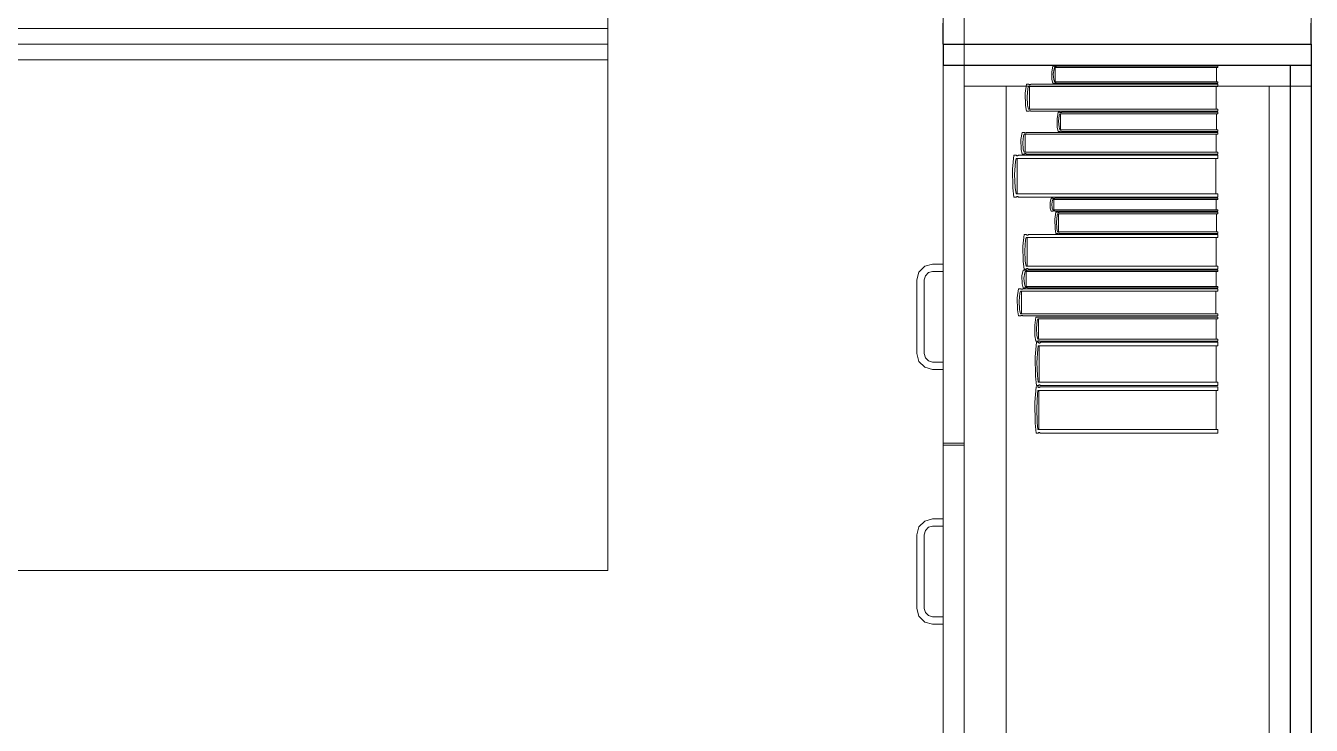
# Model space of a CAD drawing. Header units: inches. Extents: x -38 to 5698, y -33 to 92.
# Drawn here: x 111.298 to 112.52, y 20.314 to 20.978 of the extents above; entities that cross this region are included whole.
import ezdxf

# ---------------------------------------------------------------- set-up
doc = ezdxf.new("R2010")
doc.units = ezdxf.units.IN
doc.header["$MEASUREMENT"] = 0
doc.set_wipeout_variables(frame=1)
doc.linetypes.add('Wipeout_Contour', pattern=[1, 0, -1])
doc.layers.add('02 _ ARQ _ ZON _ Espacio.3D', color=7, linetype='Continuous')
doc.layers.add('Interior - Mobiliario', color=7, linetype='Continuous')

msp = doc.modelspace()

# ---------------------------------------------------------------- linework, layer by layer
at = {"layer": '02 _ ARQ _ ZON _ Espacio.3D', "color": 254, "linetype": 'Continuous', "lineweight": 0, "flags": 128}
msp.add_lwpolyline([(100.8201, 17.4), (112.52, 17.4), (112.52, 29.6999), (100.82, 29.7), (100.82, 27.9653), (102.07, 27.9653), (102.07, 27.7902), (100.82, 27.7902)], close=True, dxfattribs=at)
at = {"layer": 'Interior - Mobiliario', "color": 175, "linetype": 'Continuous', "lineweight": 13}
for p, q in [((110.566, 20.9757), (111.851, 20.9757)), ((111.851, 20.9757), (111.851, 20.9457)), ((111.851, 20.9457), (110.566, 20.9457)), ((112.19, 19.4807), (112.19, 20.9407)), ((112.19, 20.9407), (112.5, 20.9407)), ((112.5, 20.9407), (112.5, 19.4807)), ((112.2734, 20.9272), (112.2732, 20.9344)), ((112.2743, 20.9236), (112.2734, 20.9272)), ((112.2747, 20.9323), (112.2751, 20.9273)), ((112.2751, 20.9273), (112.2758, 20.9249)), ((112.19, 19.5007), (112.19, 20.9207)), ((112.19, 20.9207), (112.23, 20.9207)), ((112.23, 20.9207), (112.48, 20.9207)), ((112.23, 20.9207), (112.23, 19.5007)), ((112.2481, 20.9141), (112.2493, 20.9226)), ((112.2493, 20.9226), (112.2513, 20.9226)), ((112.2506, 20.9186), (112.2499, 20.9108)), ((112.2512, 20.9206), (112.2506, 20.9186)), ((112.4313, 20.9206), (112.2512, 20.9206)), ((112.2513, 20.9226), (112.2515, 20.9225)), ((112.2515, 20.9225), (112.2517, 20.9223)), ((112.2517, 20.9223), (112.252, 20.9222)), ((112.252, 20.9222), (112.2522, 20.9222)), ((112.2521, 20.899), (112.2521, 20.9206)), ((112.2522, 20.9222), (112.2525, 20.9222)), ((112.2525, 20.9222), (112.2528, 20.9223)), ((112.2528, 20.9223), (112.253, 20.9224)), ((112.253, 20.9224), (112.2532, 20.9225)), ((112.2532, 20.9225), (112.2533, 20.9226)), ((112.2533, 20.9226), (112.4313, 20.9226)), ((112.276, 20.9236), (112.2743, 20.9236)), ((112.2758, 20.9249), (112.4313, 20.9249)), ((112.2761, 20.9237), (112.276, 20.9236)), ((112.2763, 20.9238), (112.2761, 20.9237)), ((112.2765, 20.9238), (112.2763, 20.9238)), ((112.2767, 20.9239), (112.2765, 20.9238)), ((112.2769, 20.9239), (112.2767, 20.9239)), ((112.2772, 20.9239), (112.2769, 20.9239)), ((112.2774, 20.9238), (112.2772, 20.9239)), ((112.2776, 20.9237), (112.2774, 20.9238)), ((112.2777, 20.9236), (112.2776, 20.9237)), ((112.4313, 20.9236), (112.2777, 20.9236)), ((112.4295, 20.9206), (112.4295, 20.899)), ((112.4313, 20.9249), (112.4313, 20.9236)), ((112.4313, 20.9226), (112.4313, 20.9206)), ((112.48, 19.5007), (112.48, 20.9207)), ((112.2483, 20.9026), (112.2481, 20.9141)), ((112.2493, 20.897), (112.2483, 20.9026)), ((112.2499, 20.9108), (112.2503, 20.9029)), ((112.2503, 20.9029), (112.2512, 20.899)), ((112.2513, 20.897), (112.2493, 20.897)), ((112.2512, 20.899), (112.4313, 20.899)), ((112.2514, 20.8971), (112.2513, 20.897)), ((112.2517, 20.8972), (112.2514, 20.8971)), ((112.2519, 20.8973), (112.2517, 20.8972)), ((112.2522, 20.8974), (112.2519, 20.8973)), ((112.2524, 20.8974), (112.2522, 20.8974)), ((112.2527, 20.8973), (112.2524, 20.8974)), ((112.253, 20.8973), (112.2527, 20.8973)), ((112.2532, 20.8971), (112.253, 20.8973)), ((112.2533, 20.897), (112.2532, 20.8971)), ((112.4313, 20.897), (112.2533, 20.897)), ((112.2784, 20.8899), (112.2794, 20.896)), ((112.2794, 20.896), (112.281, 20.896)), ((112.2804, 20.8931), (112.2798, 20.8876)), ((112.2809, 20.8945), (112.2804, 20.8931)), ((112.4313, 20.8945), (112.2809, 20.8945)), ((112.281, 20.896), (112.2812, 20.8959)), ((112.2812, 20.8959), (112.2814, 20.8958)), ((112.2814, 20.8958), (112.2816, 20.8957)), ((112.2816, 20.8957), (112.2818, 20.8957)), ((112.2817, 20.8792), (112.2817, 20.8945)), ((112.2818, 20.8957), (112.282, 20.8957)), ((112.282, 20.8957), (112.2822, 20.8957)), ((112.2822, 20.8957), (112.2824, 20.8958)), ((112.2824, 20.8958), (112.2826, 20.8959)), ((112.2826, 20.8959), (112.2827, 20.896)), ((112.2827, 20.896), (112.4313, 20.896)), ((112.4298, 20.8945), (112.4298, 20.8792)), ((112.4313, 20.899), (112.4313, 20.897)), ((112.4313, 20.896), (112.4313, 20.8945)), ((112.2785, 20.8818), (112.2784, 20.8899)), ((112.2794, 20.8778), (112.2785, 20.8818)), ((112.2798, 20.8876), (112.2802, 20.882)), ((112.2802, 20.882), (112.2809, 20.8792)), ((112.2809, 20.8792), (112.4313, 20.8792)), ((112.2811, 20.8778), (112.281, 20.8778)), ((112.2813, 20.878), (112.2811, 20.8778)), ((112.2815, 20.878), (112.2813, 20.878)), ((112.2817, 20.8781), (112.2815, 20.878)), ((112.282, 20.8781), (112.2817, 20.8781)), ((112.2822, 20.878), (112.282, 20.8781)), ((112.2824, 20.878), (112.2822, 20.878)), ((112.2826, 20.8779), (112.2824, 20.878)), ((112.2827, 20.8778), (112.2826, 20.8779)), ((112.4313, 20.8792), (112.4313, 20.8778)), ((112.2438, 20.87), (112.2451, 20.8768)), ((112.2441, 20.8608), (112.2438, 20.87)), ((112.2451, 20.8768), (112.2471, 20.8768)), ((112.2464, 20.8736), (112.2456, 20.8673)), ((112.2456, 20.8673), (112.2461, 20.861)), ((112.247, 20.8751), (112.2464, 20.8736)), ((112.4313, 20.8751), (112.247, 20.8751)), ((112.2471, 20.8768), (112.2473, 20.8767)), ((112.2473, 20.8767), (112.2475, 20.8765)), ((112.2475, 20.8765), (112.2478, 20.8765)), ((112.2478, 20.8765), (112.248, 20.8764)), ((112.2479, 20.858), (112.2479, 20.8751)), ((112.248, 20.8764), (112.2483, 20.8764)), ((112.2483, 20.8764), (112.2486, 20.8765)), ((112.2486, 20.8765), (112.2488, 20.8766)), ((112.2488, 20.8766), (112.2491, 20.8767)), ((112.2491, 20.8767), (112.2492, 20.8768)), ((112.2492, 20.8768), (112.4313, 20.8768)), ((112.281, 20.8778), (112.2794, 20.8778)), ((112.4313, 20.8778), (112.2827, 20.8778)), ((112.4295, 20.8751), (112.4295, 20.858)), ((112.4313, 20.8768), (112.4313, 20.8751)), ((112.236, 20.842), (112.2373, 20.8553)), ((112.2373, 20.8553), (112.2394, 20.8553)), ((112.2394, 20.8553), (112.2396, 20.8551)), ((112.2396, 20.8551), (112.2398, 20.8549)), ((112.2398, 20.8549), (112.2401, 20.8547)), ((112.2401, 20.8547), (112.2404, 20.8547)), ((112.2404, 20.8547), (112.2407, 20.8547)), ((112.2407, 20.8547), (112.241, 20.8548)), ((112.241, 20.8548), (112.2412, 20.8549)), ((112.2412, 20.8549), (112.2415, 20.8552)), ((112.2415, 20.8552), (112.2416, 20.8553)), ((112.2416, 20.8553), (112.4313, 20.8553)), ((112.2451, 20.8563), (112.2441, 20.8608)), ((112.2471, 20.8563), (112.2451, 20.8563)), ((112.2461, 20.861), (112.247, 20.858)), ((112.247, 20.858), (112.4313, 20.858)), ((112.2472, 20.8564), (112.2471, 20.8563)), ((112.2475, 20.8565), (112.2472, 20.8564)), ((112.2477, 20.8566), (112.2475, 20.8565)), ((112.248, 20.8567), (112.2477, 20.8566)), ((112.2483, 20.8567), (112.248, 20.8567)), ((112.2485, 20.8566), (112.2483, 20.8567)), ((112.2488, 20.8565), (112.2485, 20.8566)), ((112.249, 20.8564), (112.2488, 20.8565)), ((112.2492, 20.8563), (112.249, 20.8564)), ((112.4313, 20.8563), (112.2492, 20.8563)), ((112.4313, 20.858), (112.4313, 20.8563)), ((112.4313, 20.8553), (112.4313, 20.8521)), ((112.2363, 20.8241), (112.236, 20.842)), ((112.2387, 20.8491), (112.2379, 20.8368)), ((112.2393, 20.8521), (112.2387, 20.8491)), ((112.4313, 20.8521), (112.2393, 20.8521)), ((112.2402, 20.8185), (112.2402, 20.8521)), ((112.4294, 20.8521), (112.4294, 20.8185)), ((112.2379, 20.8368), (112.2384, 20.8245)), ((112.2373, 20.8153), (112.2363, 20.8241)), ((112.2384, 20.8245), (112.2393, 20.8185)), ((112.2393, 20.8185), (112.4313, 20.8185)), ((112.4313, 20.8185), (112.4313, 20.8153)), ((112.2394, 20.8153), (112.2373, 20.8153)), ((112.2395, 20.8154), (112.2394, 20.8153)), ((112.2398, 20.8157), (112.2395, 20.8154)), ((112.24, 20.8158), (112.2398, 20.8157)), ((112.2403, 20.8159), (112.24, 20.8158)), ((112.2406, 20.8159), (112.2403, 20.8159)), ((112.2409, 20.8159), (112.2406, 20.8159)), ((112.2412, 20.8157), (112.2409, 20.8159)), ((112.2414, 20.8155), (112.2412, 20.8157)), ((112.2416, 20.8153), (112.2414, 20.8155)), ((112.4313, 20.8153), (112.2416, 20.8153)), ((112.2716, 20.8103), (112.2727, 20.8143)), ((112.2718, 20.8049), (112.2716, 20.8103)), ((112.2727, 20.8022), (112.2718, 20.8049)), ((112.2727, 20.8143), (112.2744, 20.8143)), ((112.2738, 20.8124), (112.2732, 20.8087)), ((112.2732, 20.8087), (112.2736, 20.805)), ((112.2736, 20.805), (112.2743, 20.8032)), ((112.2743, 20.8133), (112.2738, 20.8124)), ((112.4313, 20.8133), (112.2743, 20.8133)), ((112.2744, 20.8143), (112.2746, 20.8142)), ((112.2746, 20.8142), (112.2748, 20.8141)), ((112.2748, 20.8141), (112.275, 20.8141)), ((112.275, 20.8141), (112.2752, 20.8141)), ((112.2751, 20.8032), (112.2751, 20.8133)), ((112.2752, 20.8141), (112.2754, 20.8141)), ((112.2754, 20.8141), (112.2757, 20.8141)), ((112.2757, 20.8141), (112.2759, 20.8141)), ((112.2759, 20.8141), (112.2761, 20.8142)), ((112.2761, 20.8142), (112.2762, 20.8143)), ((112.2762, 20.8143), (112.4313, 20.8143)), ((112.4297, 20.8133), (112.4297, 20.8032)), ((112.4313, 20.8143), (112.4313, 20.8133)), ((112.2744, 20.8022), (112.2727, 20.8022)), ((112.2743, 20.8032), (112.4313, 20.8032)), ((112.2745, 20.8023), (112.2744, 20.8022)), ((112.2747, 20.8024), (112.2745, 20.8023)), ((112.2749, 20.8024), (112.2747, 20.8024)), ((112.2752, 20.8024), (112.2749, 20.8024)), ((112.2754, 20.8024), (112.2752, 20.8024)), ((112.2756, 20.8024), (112.2754, 20.8024)), ((112.2758, 20.8024), (112.2756, 20.8024)), ((112.2761, 20.8023), (112.2758, 20.8024)), ((112.2762, 20.8022), (112.2761, 20.8023)), ((112.4313, 20.8022), (112.2762, 20.8022)), ((112.2762, 20.7944), (112.2772, 20.8012)), ((112.2764, 20.7853), (112.2762, 20.7944)), ((112.2772, 20.8012), (112.2789, 20.8012)), ((112.2783, 20.7981), (112.2777, 20.7918)), ((112.2788, 20.7996), (112.2783, 20.7981)), ((112.4313, 20.7996), (112.2788, 20.7996)), ((112.2789, 20.8012), (112.279, 20.8011)), ((112.279, 20.8011), (112.2792, 20.801)), ((112.2792, 20.801), (112.2794, 20.8009)), ((112.2794, 20.8009), (112.2797, 20.8009)), ((112.2795, 20.7825), (112.2795, 20.7996)), ((112.2797, 20.8009), (112.2799, 20.8009)), ((112.2799, 20.8009), (112.2801, 20.8009)), ((112.2801, 20.8009), (112.2803, 20.801)), ((112.2803, 20.801), (112.2805, 20.8012)), ((112.2805, 20.8012), (112.2806, 20.8012)), ((112.2806, 20.8012), (112.4313, 20.8012)), ((112.4298, 20.7996), (112.4298, 20.7825)), ((112.4313, 20.8032), (112.4313, 20.8022)), ((112.4313, 20.8012), (112.4313, 20.7996)), ((112.2772, 20.7809), (112.2764, 20.7853)), ((112.2789, 20.7809), (112.2772, 20.7809)), ((112.2777, 20.7918), (112.278, 20.7855)), ((112.278, 20.7855), (112.2788, 20.7825)), ((112.2788, 20.7825), (112.4313, 20.7825)), ((112.279, 20.7809), (112.2789, 20.7809)), ((112.2792, 20.7811), (112.279, 20.7809)), ((112.2794, 20.7811), (112.2792, 20.7811)), ((112.2796, 20.7812), (112.2794, 20.7811)), ((112.2798, 20.7812), (112.2796, 20.7812)), ((112.2801, 20.7812), (112.2798, 20.7812)), ((112.2803, 20.7811), (112.2801, 20.7812)), ((112.2805, 20.781), (112.2803, 20.7811)), ((112.2806, 20.7809), (112.2805, 20.781)), ((112.4313, 20.7809), (112.2806, 20.7809)), ((112.4313, 20.7825), (112.4313, 20.7809)), ((112.2458, 20.7689), (112.247, 20.7799)), ((112.246, 20.7542), (112.2458, 20.7689)), ((112.247, 20.7799), (112.249, 20.7799)), ((112.2483, 20.7747), (112.2475, 20.7647)), ((112.2488, 20.7772), (112.2483, 20.7747)), ((112.4313, 20.7772), (112.2488, 20.7772)), ((112.249, 20.7799), (112.2491, 20.7797)), ((112.2491, 20.7797), (112.2494, 20.7795)), ((112.2494, 20.7795), (112.2496, 20.7794)), ((112.2496, 20.7794), (112.2499, 20.7793)), ((112.2498, 20.7497), (112.2498, 20.7772)), ((112.2499, 20.7793), (112.2502, 20.7793)), ((112.2502, 20.7793), (112.2504, 20.7794)), ((112.2504, 20.7794), (112.2507, 20.7795)), ((112.2507, 20.7795), (112.2509, 20.7797)), ((112.2509, 20.7797), (112.251, 20.7799)), ((112.251, 20.7799), (112.4313, 20.7799)), ((112.4295, 20.7772), (112.4295, 20.7497)), ((112.4313, 20.7799), (112.4313, 20.7772)), ((112.2475, 20.7647), (112.248, 20.7546)), ((112.145, 20.7367), (112.147, 20.7442)), ((112.147, 20.7442), (112.1525, 20.7497)), ((112.1525, 20.7497), (112.16, 20.7517)), ((112.156, 20.7437), (112.1531, 20.7407)), ((112.16, 20.7447), (112.156, 20.7437)), ((112.16, 20.7517), (112.17, 20.7517)), ((112.17, 20.7447), (112.16, 20.7447)), ((112.17, 20.7517), (112.17, 20.7447)), ((112.2449, 20.7405), (112.2462, 20.7461)), ((112.247, 20.7471), (112.246, 20.7542)), ((112.2462, 20.7461), (112.2482, 20.7461)), ((112.2475, 20.7434), (112.2467, 20.7383)), ((112.249, 20.7471), (112.247, 20.7471)), ((112.248, 20.7447), (112.2475, 20.7434)), ((112.248, 20.7546), (112.2488, 20.7497)), ((112.4313, 20.7447), (112.248, 20.7447)), ((112.2482, 20.7461), (112.2483, 20.746)), ((112.2483, 20.746), (112.2486, 20.7459)), ((112.2486, 20.7459), (112.2488, 20.7458)), ((112.2488, 20.7497), (112.4313, 20.7497)), ((112.2488, 20.7458), (112.2491, 20.7458)), ((112.2491, 20.7472), (112.249, 20.7471)), ((112.249, 20.7306), (112.249, 20.7447)), ((112.2493, 20.7474), (112.2491, 20.7472)), ((112.2491, 20.7458), (112.2494, 20.7458)), ((112.2496, 20.7475), (112.2493, 20.7474)), ((112.2494, 20.7458), (112.2496, 20.7458)), ((112.2498, 20.7476), (112.2496, 20.7475)), ((112.2496, 20.7458), (112.2499, 20.7459)), ((112.2501, 20.7476), (112.2498, 20.7476)), ((112.2499, 20.7459), (112.2501, 20.746)), ((112.2504, 20.7475), (112.2501, 20.7476)), ((112.2501, 20.746), (112.2502, 20.7461)), ((112.2502, 20.7461), (112.4313, 20.7461)), ((112.2506, 20.7474), (112.2504, 20.7475)), ((112.2509, 20.7472), (112.2506, 20.7474)), ((112.251, 20.7471), (112.2509, 20.7472)), ((112.4313, 20.7471), (112.251, 20.7471)), ((112.4295, 20.7447), (112.4295, 20.7306)), ((112.4313, 20.7497), (112.4313, 20.7471)), ((112.4313, 20.7461), (112.4313, 20.7447)), ((112.145, 20.6667), (112.145, 20.7367)), ((112.1531, 20.7407), (112.152, 20.7367)), ((112.152, 20.7367), (112.152, 20.6667)), ((112.2452, 20.733), (112.2449, 20.7405)), ((112.2462, 20.7293), (112.2452, 20.733)), ((112.2467, 20.7383), (112.2472, 20.7331)), ((112.2472, 20.7331), (112.248, 20.7306)), ((112.2404, 20.7197), (112.2416, 20.7283)), ((112.2406, 20.7082), (112.2404, 20.7197)), ((112.2416, 20.7283), (112.2437, 20.7283)), ((112.243, 20.7243), (112.2422, 20.7164)), ((112.2435, 20.7262), (112.243, 20.7243)), ((112.4313, 20.7262), (112.2435, 20.7262)), ((112.2437, 20.7283), (112.2438, 20.7282)), ((112.2438, 20.7282), (112.2441, 20.728)), ((112.2441, 20.728), (112.2444, 20.7279)), ((112.2444, 20.7279), (112.2446, 20.7279)), ((112.2445, 20.7046), (112.2445, 20.7262)), ((112.2446, 20.7279), (112.2449, 20.7279)), ((112.2449, 20.7279), (112.2452, 20.7279)), ((112.2452, 20.7279), (112.2454, 20.728)), ((112.2454, 20.728), (112.2457, 20.7282)), ((112.2457, 20.7282), (112.2458, 20.7283)), ((112.2458, 20.7283), (112.4313, 20.7283)), ((112.2482, 20.7293), (112.2462, 20.7293)), ((112.248, 20.7306), (112.4313, 20.7306)), ((112.2483, 20.7294), (112.2482, 20.7293)), ((112.2485, 20.7295), (112.2483, 20.7294)), ((112.2488, 20.7295), (112.2485, 20.7295)), ((112.249, 20.7296), (112.2488, 20.7295)), ((112.2493, 20.7296), (112.249, 20.7296)), ((112.2496, 20.7295), (112.2493, 20.7296)), ((112.2498, 20.7295), (112.2496, 20.7295)), ((112.2501, 20.7294), (112.2498, 20.7295)), ((112.2502, 20.7293), (112.2501, 20.7294)), ((112.4313, 20.7293), (112.2502, 20.7293)), ((112.4294, 20.7262), (112.4294, 20.7046)), ((112.4313, 20.7306), (112.4313, 20.7293)), ((112.4313, 20.7283), (112.4313, 20.7262)), ((112.2416, 20.7025), (112.2406, 20.7082)), ((112.2422, 20.7164), (112.2427, 20.7085)), ((112.2427, 20.7085), (112.2435, 20.7046)), ((112.2437, 20.7025), (112.2416, 20.7025)), ((112.2435, 20.7046), (112.4313, 20.7046)), ((112.2438, 20.7026), (112.2437, 20.7025)), ((112.244, 20.7028), (112.2438, 20.7026)), ((112.2443, 20.7029), (112.244, 20.7028)), ((112.2446, 20.703), (112.2443, 20.7029)), ((112.2449, 20.703), (112.2446, 20.703)), ((112.2451, 20.7029), (112.2449, 20.703)), ((112.2454, 20.7028), (112.2451, 20.7029)), ((112.2456, 20.7027), (112.2454, 20.7028)), ((112.2458, 20.7025), (112.2456, 20.7027)), ((112.4313, 20.7025), (112.2458, 20.7025)), ((112.257, 20.6938), (112.2581, 20.7015)), ((112.2581, 20.7015), (112.26, 20.7015)), ((112.2593, 20.6979), (112.2586, 20.6909)), ((112.2599, 20.6997), (112.2593, 20.6979)), ((112.4313, 20.6997), (112.2599, 20.6997)), ((112.26, 20.7015), (112.2601, 20.7014)), ((112.2601, 20.7014), (112.2604, 20.7013)), ((112.2604, 20.7013), (112.2606, 20.7012)), ((112.2606, 20.7012), (112.2609, 20.7012)), ((112.2607, 20.6803), (112.2607, 20.6997)), ((112.2609, 20.7012), (112.2611, 20.7012)), ((112.2611, 20.7012), (112.2614, 20.7012)), ((112.2614, 20.7012), (112.2616, 20.7013)), ((112.2616, 20.7013), (112.2618, 20.7015)), ((112.2618, 20.7015), (112.2619, 20.7015)), ((112.2619, 20.7015), (112.4313, 20.7015)), ((112.4296, 20.6997), (112.4296, 20.6803)), ((112.4313, 20.7046), (112.4313, 20.7025)), ((112.4313, 20.7015), (112.4313, 20.6997)), ((112.2572, 20.6835), (112.257, 20.6938)), ((112.2581, 20.6785), (112.2572, 20.6835)), ((112.2586, 20.6909), (112.2591, 20.6838)), ((112.2591, 20.6838), (112.2599, 20.6803)), ((112.2576, 20.6637), (112.2587, 20.6775)), ((112.26, 20.6785), (112.2581, 20.6785)), ((112.2587, 20.6775), (112.2606, 20.6775)), ((112.2599, 20.671), (112.2592, 20.6584)), ((112.2599, 20.6803), (112.4313, 20.6803)), ((112.2604, 20.6742), (112.2599, 20.671)), ((112.2601, 20.6785), (112.26, 20.6785)), ((112.2603, 20.6787), (112.2601, 20.6785)), ((112.2606, 20.6788), (112.2603, 20.6787)), ((112.4313, 20.6742), (112.2604, 20.6742)), ((112.2608, 20.6788), (112.2606, 20.6788)), ((112.2606, 20.6775), (112.2607, 20.6772)), ((112.2607, 20.6772), (112.261, 20.677)), ((112.2611, 20.6788), (112.2608, 20.6788)), ((112.261, 20.677), (112.2612, 20.6768)), ((112.2613, 20.6788), (112.2611, 20.6788)), ((112.2612, 20.6768), (112.2614, 20.6768)), ((112.2616, 20.6787), (112.2613, 20.6788)), ((112.2613, 20.6396), (112.2613, 20.6742)), ((112.2614, 20.6768), (112.2617, 20.6768)), ((112.2618, 20.6786), (112.2616, 20.6787)), ((112.2617, 20.6768), (112.2619, 20.6769)), ((112.2619, 20.6785), (112.2618, 20.6786)), ((112.4313, 20.6785), (112.2619, 20.6785)), ((112.2619, 20.6769), (112.2622, 20.677)), ((112.2622, 20.677), (112.2624, 20.6773)), ((112.2624, 20.6773), (112.2625, 20.6775)), ((112.2625, 20.6775), (112.4313, 20.6775)), ((112.4296, 20.6742), (112.4296, 20.6396)), ((112.4313, 20.6803), (112.4313, 20.6785)), ((112.4313, 20.6775), (112.4313, 20.6742)), ((112.147, 20.6592), (112.145, 20.6667)), ((112.1525, 20.6537), (112.147, 20.6592)), ((112.152, 20.6667), (112.1531, 20.6627)), ((112.1531, 20.6627), (112.156, 20.6598)), ((112.156, 20.6598), (112.16, 20.6587)), ((112.16, 20.6587), (112.17, 20.6587)), ((112.17, 20.6587), (112.17, 20.6517)), ((112.2578, 20.6453), (112.2576, 20.6637)), ((112.2592, 20.6584), (112.2596, 20.6458)), ((112.16, 20.6517), (112.1525, 20.6537)), ((112.17, 20.6517), (112.16, 20.6517)), ((112.2596, 20.6458), (112.2604, 20.6396)), ((112.2572, 20.6206), (112.2584, 20.6353)), ((112.2587, 20.6363), (112.2578, 20.6453)), ((112.2584, 20.6353), (112.2602, 20.6353)), ((112.2606, 20.6363), (112.2587, 20.6363)), ((112.2602, 20.6353), (112.2604, 20.6351)), ((112.2604, 20.6396), (112.4313, 20.6396)), ((112.2604, 20.6351), (112.2606, 20.6348)), ((112.2607, 20.6365), (112.2606, 20.6363)), ((112.2606, 20.6348), (112.2609, 20.6346)), ((112.2609, 20.6367), (112.2607, 20.6365)), ((112.2611, 20.6369), (112.2609, 20.6367)), ((112.2609, 20.6346), (112.2611, 20.6346)), ((112.2614, 20.637), (112.2611, 20.6369)), ((112.2611, 20.6346), (112.2614, 20.6346)), ((112.2616, 20.637), (112.2614, 20.637)), ((112.2614, 20.6346), (112.2616, 20.6347)), ((112.2619, 20.6369), (112.2616, 20.637)), ((112.2616, 20.6347), (112.2618, 20.6349)), ((112.2618, 20.6349), (112.2621, 20.6351)), ((112.2621, 20.6368), (112.2619, 20.6369)), ((112.2624, 20.6365), (112.2621, 20.6368)), ((112.2621, 20.6351), (112.2622, 20.6353)), ((112.2622, 20.6353), (112.4313, 20.6353)), ((112.2625, 20.6363), (112.2624, 20.6365)), ((112.4313, 20.6363), (112.2625, 20.6363)), ((112.4313, 20.6396), (112.4313, 20.6363)), ((112.4313, 20.6353), (112.4313, 20.6318)), ((112.2596, 20.6284), (112.2589, 20.6149)), ((112.2601, 20.6318), (112.2596, 20.6284)), ((112.4313, 20.6318), (112.2601, 20.6318)), ((112.261, 20.5946), (112.261, 20.6318)), ((112.4296, 20.6318), (112.4296, 20.5946)), ((112.2574, 20.6008), (112.2572, 20.6206)), ((112.2589, 20.6149), (112.2593, 20.6013)), ((112.2584, 20.5911), (112.2574, 20.6008)), ((112.2593, 20.6013), (112.2601, 20.5946)), ((112.2602, 20.5911), (112.2584, 20.5911)), ((112.2601, 20.5946), (112.4313, 20.5946)), ((112.2603, 20.5913), (112.2602, 20.5911)), ((112.2606, 20.5916), (112.2603, 20.5913)), ((112.2608, 20.5917), (112.2606, 20.5916)), ((112.261, 20.5918), (112.2608, 20.5917)), ((112.2613, 20.5919), (112.261, 20.5918)), ((112.2616, 20.5918), (112.2613, 20.5919)), ((112.2618, 20.5916), (112.2616, 20.5918)), ((112.262, 20.5913), (112.2618, 20.5916)), ((112.2622, 20.5911), (112.262, 20.5913)), ((112.4313, 20.5911), (112.2622, 20.5911)), ((112.4313, 20.5946), (112.4313, 20.5911)), ((112.17, 20.5817), (112.19, 20.5817)), ((112.17, 20.2207), (112.17, 20.5797)), ((112.17, 20.5797), (112.19, 20.5797)), ((112.19, 20.2207), (112.19, 20.5797)), ((112.147, 20.5022), (112.145, 20.4947)), ((112.1525, 20.5077), (112.147, 20.5022)), ((112.16, 20.5097), (112.1525, 20.5077)), ((112.1531, 20.4987), (112.156, 20.5017)), ((112.156, 20.5017), (112.16, 20.5027)), ((112.17, 20.5097), (112.16, 20.5097)), ((112.16, 20.5027), (112.17, 20.5027)), ((112.17, 20.5027), (112.17, 20.5097)), ((112.145, 20.4947), (112.145, 20.4247)), ((112.152, 20.4947), (112.1531, 20.4987)), ((112.152, 20.4247), (112.152, 20.4947)), ((112.145, 20.4247), (112.147, 20.4172)), ((112.147, 20.4172), (112.1525, 20.4117)), ((112.1531, 20.4207), (112.152, 20.4247)), ((112.156, 20.4178), (112.1531, 20.4207)), ((112.16, 20.4167), (112.156, 20.4178)), ((112.17, 20.4167), (112.16, 20.4167)), ((112.17, 20.4097), (112.17, 20.4167)), ((112.1525, 20.4117), (112.16, 20.4097)), ((112.16, 20.4097), (112.17, 20.4097))]:
    msp.add_line(p, q, dxfattribs=at)
at = {"layer": 'Interior - Mobiliario', "color": 175, "linetype": 'Continuous', "lineweight": 13, "flags": 128}
for points in [[(110.551, 20.9607), (110.551, 22.4607), (111.151, 22.4607), (111.151, 21.4607), (111.851, 21.4607), (111.851, 20.9607)], [(110.551, 20.9607), (110.551, 19.4607), (111.151, 19.4607), (111.151, 20.4607), (111.851, 20.4607), (111.851, 20.9607)]]:
    msp.add_lwpolyline(points, close=True, dxfattribs=at)

# ---------------------------------------------------------------- next in the draw order: wipeouts: each hides what was drawn before it
at = {"color": 254, "linetype": 'Wipeout_Contour', "lineweight": 0, "ltscale": 3297.269045}
msp.add_wipeout([(112.5, 19.4807), (112.52, 19.4807), (112.52, 20.9407), (112.5, 20.9407)], dxfattribs=at).dxf.layer = 'Interior - Mobiliario'

# ---------------------------------------------------------------- next in the draw order: linework, layer by layer
at = {"layer": 'Interior - Mobiliario', "color": 175, "linetype": 'Continuous', "lineweight": 30}
for p, q in [((112.5, 20.9407), (112.52, 20.9407)), ((112.5, 20.9407), (112.5, 19.4807)), ((112.52, 20.9407), (112.52, 19.4807))]:
    msp.add_line(p, q, dxfattribs=at)
at = {"layer": 'Interior - Mobiliario', "color": 175, "linetype": 'Continuous', "lineweight": 13}
for p, q in [((112.5, 19.4807), (112.5, 20.9407)), ((112.5, 20.9407), (112.52, 20.9407)), ((112.52, 20.9407), (112.52, 19.4807)), ((112.48, 20.9207), (112.52, 20.9207)), ((112.52, 20.9207), (112.52, 19.5007))]:
    msp.add_line(p, q, dxfattribs=at)

# ---------------------------------------------------------------- next in the draw order: wipeouts: each hides what was drawn before it
at = {"color": 254, "linetype": 'Wipeout_Contour', "lineweight": 0, "ltscale": 3296.6819}
msp.add_wipeout([(112.17, 20.9407), (112.52, 20.9407), (112.52, 20.9607), (112.17, 20.9607)], dxfattribs=at).dxf.layer = 'Interior - Mobiliario'

# ---------------------------------------------------------------- next in the draw order: linework, layer by layer
at = {"layer": 'Interior - Mobiliario', "color": 175, "linetype": 'Continuous', "lineweight": 30}
for p, q in [((112.17, 20.9607), (112.52, 20.9607)), ((112.17, 20.9607), (112.17, 20.9407)), ((112.52, 20.9607), (112.52, 20.9407)), ((112.17, 20.9407), (112.52, 20.9407))]:
    msp.add_line(p, q, dxfattribs=at)
at = {"layer": 'Interior - Mobiliario', "color": 175, "linetype": 'Continuous', "lineweight": 13}
for p, q in [((112.17, 20.9407), (112.17, 20.9607)), ((112.17, 20.9607), (112.52, 20.9607)), ((112.17, 20.9607), (112.17, 19.4607)), ((112.52, 20.9607), (112.17, 20.9607)), ((112.19, 20.9207), (112.19, 20.9607)), ((112.19, 20.9607), (112.52, 20.9607)), ((112.52, 20.9607), (112.52, 20.9407)), ((112.52, 20.9607), (112.52, 20.9207)), ((112.52, 19.4607), (112.52, 20.9607)), ((112.52, 20.9407), (112.17, 20.9407)), ((112.17, 19.4807), (112.17, 20.9407)), ((112.17, 20.9407), (112.52, 20.9407)), ((112.17, 19.4807), (112.17, 20.9407)), ((112.17, 20.9407), (112.5, 20.9407)), ((112.17, 20.9407), (112.17, 20.5817)), ((112.17, 20.9407), (112.19, 20.9407)), ((112.19, 19.4807), (112.19, 20.9407)), ((112.19, 20.9407), (112.5, 20.9407)), ((112.19, 19.4807), (112.19, 20.9407)), ((112.19, 20.9407), (112.5, 20.9407)), ((112.19, 20.9407), (112.19, 20.5817)), ((112.2732, 20.9344), (112.2743, 20.9397)), ((112.2743, 20.9397), (112.276, 20.9397)), ((112.276, 20.9397), (112.2761, 20.9396)), ((112.2761, 20.9396), (112.2763, 20.9396)), ((112.2763, 20.9396), (112.2765, 20.9395)), ((112.2765, 20.9395), (112.2768, 20.9395)), ((112.2768, 20.9395), (112.277, 20.9395)), ((112.277, 20.9395), (112.2772, 20.9395)), ((112.2772, 20.9395), (112.2774, 20.9396)), ((112.2774, 20.9396), (112.2776, 20.9397)), ((112.2776, 20.9397), (112.2777, 20.9397)), ((112.2777, 20.9397), (112.4313, 20.9397)), ((112.4313, 20.9397), (112.4313, 20.9384)), ((112.5, 20.9407), (112.5, 19.4807)), ((112.5, 20.9407), (112.5, 19.4807)), ((112.5, 20.9407), (112.5, 19.4807)), ((112.52, 20.9407), (112.52, 19.4807)), ((112.2754, 20.9372), (112.2747, 20.9323)), ((112.2758, 20.9384), (112.2754, 20.9372)), ((112.4313, 20.9384), (112.2758, 20.9384)), ((112.2766, 20.9249), (112.2766, 20.9384)), ((112.4298, 20.9384), (112.4298, 20.9249))]:
    msp.add_line(p, q, dxfattribs=at)

# ---------------------------------------------------------------- next in the draw order: wipeouts: each hides what was drawn before it
at = {"color": 254, "linetype": 'Wipeout_Contour', "lineweight": 0, "ltscale": 3296.683935}
msp.add_wipeout([(112.17, 20.9807), (112.17, 20.9607), (112.52, 20.9607), (112.52, 20.9807)], dxfattribs=at).dxf.layer = 'Interior - Mobiliario'

# ---------------------------------------------------------------- next in the draw order: linework, layer by layer
at = {"layer": 'Interior - Mobiliario', "color": 175, "linetype": 'Continuous', "lineweight": 13}
for p, q in [((112.17, 20.9607), (112.17, 22.4607)), ((112.52, 22.4607), (112.52, 20.9607)), ((112.19, 21.0007), (112.19, 20.9607)), ((112.52, 20.9607), (112.52, 21.0007)), ((112.17, 20.9807), (112.17, 20.9607)), ((112.52, 20.9607), (112.52, 20.9807)), ((112.17, 20.9607), (112.52, 20.9607)), ((112.52, 20.9607), (112.17, 20.9607)), ((112.19, 20.9607), (112.52, 20.9607))]:
    msp.add_line(p, q, dxfattribs=at)
at = {"layer": 'Interior - Mobiliario', "color": 175, "linetype": 'Continuous', "lineweight": 30}
for p, q in [((112.17, 20.9607), (112.17, 20.9807)), ((112.52, 20.9607), (112.52, 20.9807)), ((112.17, 20.9607), (112.52, 20.9607))]:
    msp.add_line(p, q, dxfattribs=at)

doc.saveas('drawing.dxf')
